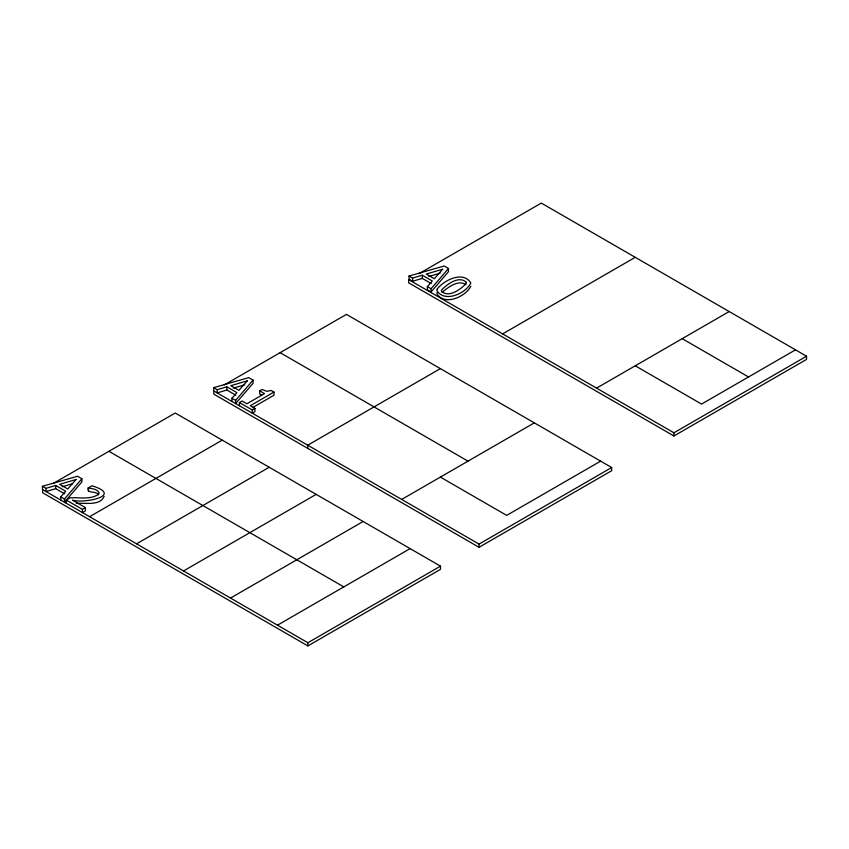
<?xml version="1.0" encoding="UTF-8"?>
<svg xmlns="http://www.w3.org/2000/svg" width="849" height="849" viewBox="0 0 849 849"><rect width="100%" height="100%" fill="white"/><g stroke="black" fill="none" stroke-linecap="round" stroke-linejoin="round"><path stroke-width="1.27" d="M104.119 496.378C99.895 506.312 84.836 502.523 76.325 503.436M437.203 292.236L436.895 293.754C444.473 306.256 465.751 296.757 470.845 286.177M81.886 478.73L81.886 481.914L64.471 502.194L64.471 499.01L81.886 478.73L77.577 476.247L42.45 486.297L42.45 489.491L307.879 642.725L440.504 566.156L440.504 569.35L307.879 645.919L42.63 492.781L42.63 489.586M253.055 380.097L253.055 383.281L235.64 403.572L235.64 400.378L253.055 380.097L248.757 377.614L213.619 387.664L213.619 390.858L479.048 544.092L611.673 467.523L611.673 470.717L479.048 547.287L213.799 394.148L213.799 390.954M409.048 276.042L412.572 278.079L422.293 275.214L432.332 281.019L427.376 286.622L427.376 289.817L431.069 291.95L431.069 288.756L448.484 268.475L444.176 265.992L409.048 276.042L409.048 279.236L412.572 281.274L422.293 278.408L431.218 283.566M431.069 291.95L448.484 271.669L448.484 268.475M60.778 500.072L60.778 496.877L65.744 491.263L55.705 485.469L45.984 488.334L42.45 486.297M231.957 401.439L231.957 398.245L236.913 392.631L226.874 386.836L217.153 389.702L213.619 387.664M442.021 292.279C448.219 287.535 457.813 279.321 465.814 284.627M52.914 483.643L175.255 413.017L440.504 566.156M224.094 385.011L346.424 314.385L611.673 467.523M418.96 273.707L541.301 203.081L806.55 356.219L806.55 359.414L673.926 435.983L408.677 282.844L408.677 279.65L673.926 432.788L806.55 356.219M66.211 503.202L66.211 500.019L69.905 497.885C79.328 497.111 90.567 500.093 98.728 494.15L99.153 492.813C97.253 488.875 92.01 488.737 88.254 487.92C86.534 494.235 96.128 490.372 98.526 494.723M88.254 487.92L91.989 485.766C124.124 495.689 84.072 503.701 72.536 500.178L85.452 507.638L85.452 510.822L82.427 512.573L82.427 509.379L66.211 500.019M239.45 405.769L239.45 402.575L242.135 401.025L246.9 403.774L264.506 393.618L259.741 390.858L259.741 394.053L261.651 395.156M259.741 390.858L262.15 389.479L266.894 391.336L271.234 390.487L273.962 392.068L273.962 395.252L252.546 407.626M273.962 392.068L250.285 405.737L254.944 408.422L254.944 411.616L252.259 413.166L252.259 409.971L239.45 402.575M252.259 409.971L254.944 408.422M82.427 509.379L85.452 507.638M89.601 516.701L222.226 440.132M136.572 543.827L269.197 467.258M440.366 368.625L307.741 445.194L307.741 448.389M502.619 333.89L635.243 257.321M183.543 570.942L316.168 494.373M230.514 598.067L363.139 521.488M401.683 499.435L534.308 422.866M596.56 388.131L729.185 311.551M277.485 625.182L410.109 548.613M600.625 461.145L506.683 515.385L440.366 477.096M795.502 349.841L701.561 404.082L635.243 365.792M235.799 395.178L226.874 390.031L217.153 392.896L217.153 389.702M64.62 493.81L55.705 488.663L45.984 491.518L45.984 488.334M428.777 276.509L440.143 273.166M233.358 388.131L244.724 384.788M62.179 486.764L72.292 483.792M682.214 338.677L748.531 376.956M427.376 286.622L431.069 288.756M280.117 352.675L468.001 461.145M231.957 398.245L235.64 400.378M108.937 451.307L343.792 586.892M60.778 496.877L64.471 499.01M673.926 432.788L673.926 435.983M479.048 544.092L479.048 547.287M422.293 275.214L422.293 278.408M412.572 278.079L412.572 281.274M307.879 642.725L307.879 645.919M226.874 386.836L226.874 390.031M88.445 488.037L88.445 491.231M55.705 485.469L55.705 488.663M466.356 282.346L466.324 283.322C460.965 289.191 448.665 298.413 441.384 291.143L441.438 290.146C446.871 284.319 459.022 275.182 466.356 282.346M437.203 289.042L436.895 290.56C444.473 303.072 465.751 293.563 470.845 282.993C463.342 270.523 444.048 280.021 437.203 289.042M76.081 479.494L67.75 488.982L59.653 484.312L76.081 479.494M247.25 380.861L238.93 390.349L230.822 385.679L247.25 380.861M442.679 269.239L434.348 278.737L426.251 274.057L442.679 269.239"/></g></svg>
